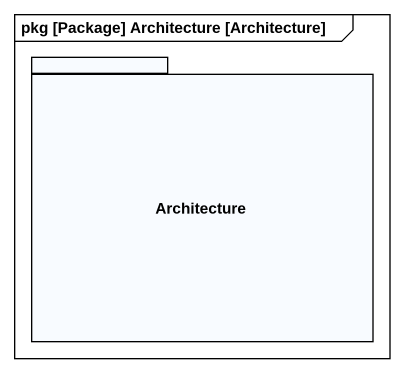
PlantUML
@startuml
mainframe pkg [Package] Architecture [Architecture]
package Architecture {
}
@enduml
